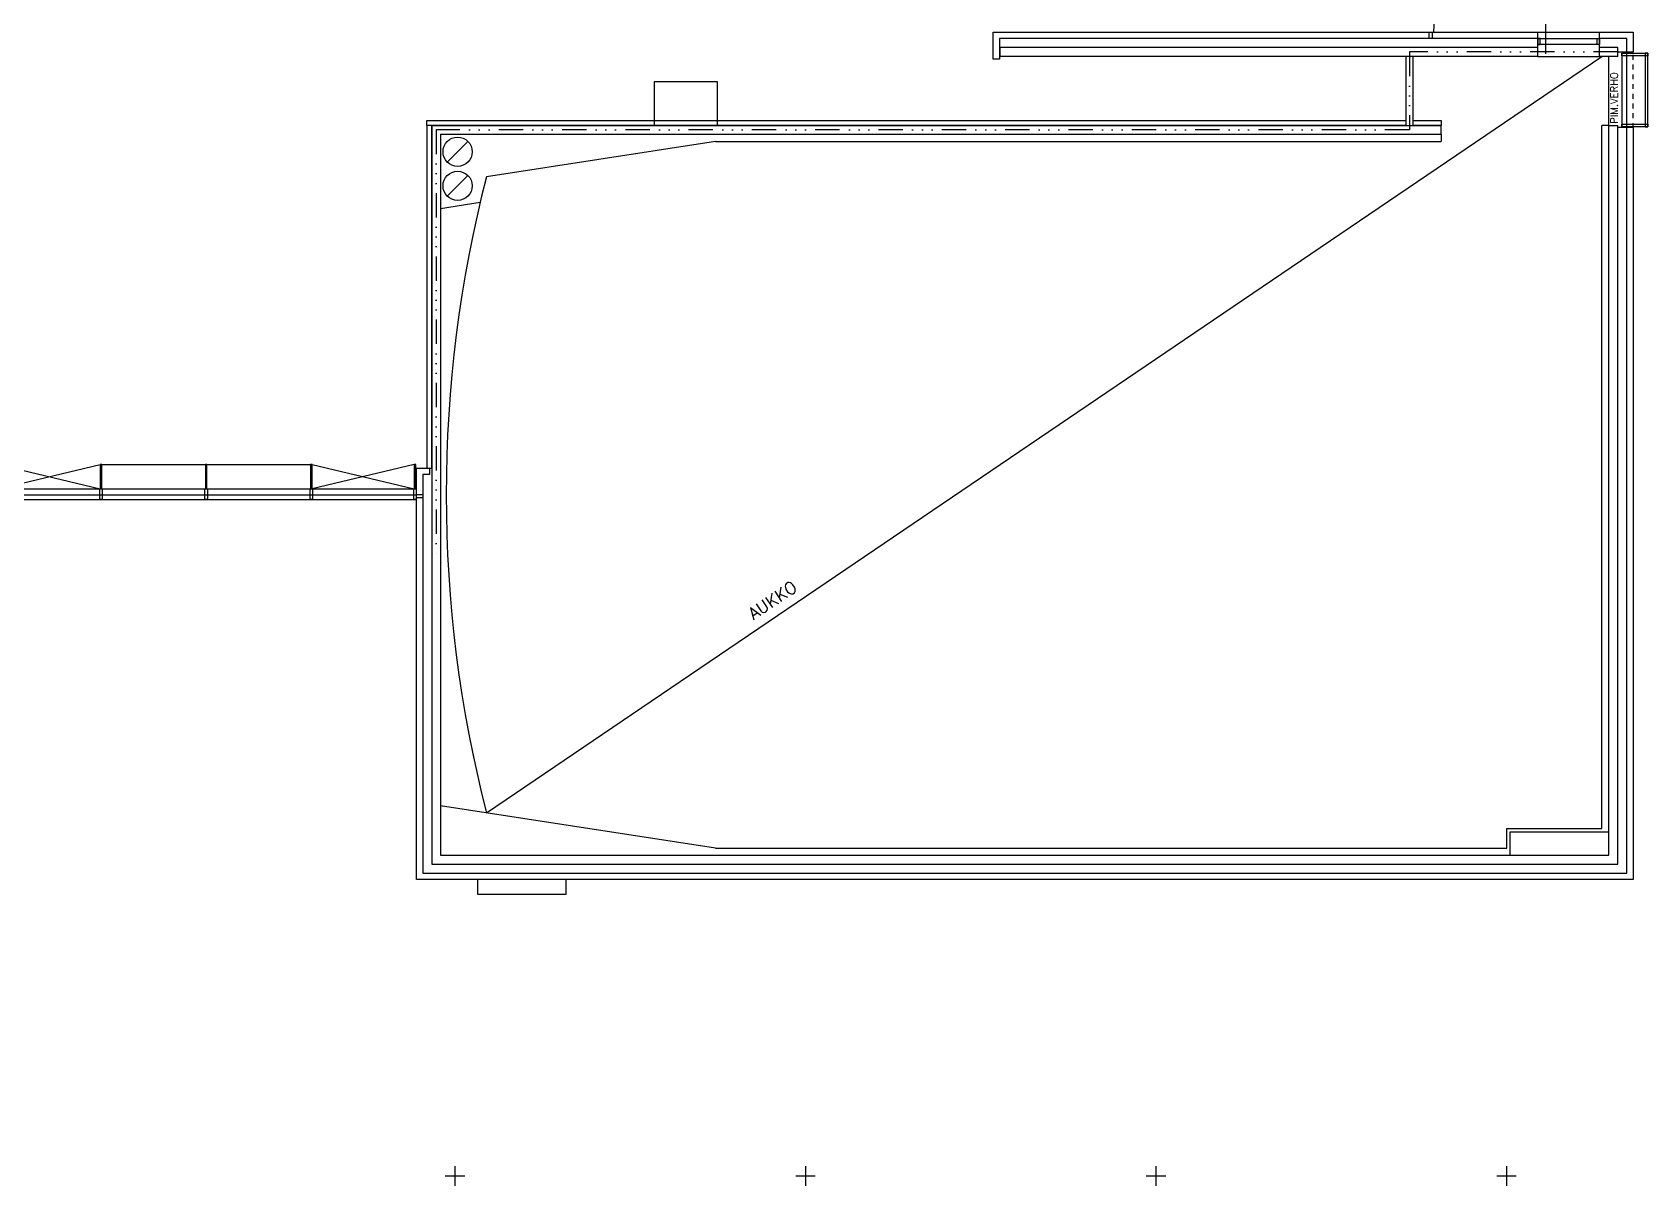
# Model space of a CAD drawing. Extents: x -405 to 153753, y -2585 to 66147.
# Drawn here: x 119754 to 152935, y -200 to 23505 of the extents above; entities that cross this region are included whole.
import ezdxf

# ---------------------------------------------------------------- set-up
doc = ezdxf.new("R2010")
doc.units = 0
doc.header["$LTSCALE"] = 100
doc.header["$MEASUREMENT"] = 0
doc.linetypes.add('KL', pattern=[2, 1, -1])
doc.linetypes.add('PALOALUE', pattern=[13, 5, -2, 0, -2, 0, -2, 0, -2])
for name, color, linetype in [('M00402', 8, 'CONTINUOUS'), ('M06001', 7, 'CONTINUOUS'), ('M06041', 8, 'CONTINUOUS'), ('m06080', 8, 'CONTINUOUS'), ('PALOOS', 1, 'PALOALUE')]:
    doc.layers.add(name, color=color, linetype=linetype)
doc.styles.add('ROMANS', font='romans.shx')

msp = doc.modelspace()

# ---------------------------------------------------------------- linework, layer by layer
at = {"layer": 'M00402'}
for p, q in [((129083, 7463), (151990, 23010)), ((128278, 20838), (128702, 21262)), ((128278, 20138), (128702, 20562))]:
    msp.add_line(p, q, dxfattribs=at)
msp.add_lwpolyline([(132530, 21590), (133830, 21590), (133830, 22490), (132530, 22490)], close=True, dxfattribs=at)
for centre in [(128490, 21050), (128490, 20350)]:
    msp.add_circle(centre, 300, dxfattribs=at)
at = {"layer": 'M06001'}
for p, q in [((148542, 23505), (148704, 26597)), ((150846, 23062), (150846, 24335)), ((148442, 23505), (148442, 23375)), ((148507, 23505), (148507, 23375)), ((150675, 23144), (150675, 23505)), ((150675, 23505), (151945, 23505)), ((151945, 23190), (151945, 23505)), ((139630, 23190), (139630, 23010)), ((150675, 23190), (139630, 23190)), ((150675, 23010), (139630, 23010)), ((150675, 23010), (150675, 23190)), ((150675, 23010), (151945, 23010)), ((152320, 23190), (151945, 23190)), ((151945, 23010), (151945, 23190)), ((152320, 23010), (151945, 23010)), ((152140, 21590), (152140, 23010)), ((152320, 23010), (152320, 23190)), ((152320, 23010), (152320, 23190)), ((152635, 23095), (152320, 23095)), ((127960, 21590), (148690, 21590)), ((127960, 21590), (127960, 6410)), ((148690, 21410), (148690, 21590)), ((151990, 7140), (151990, 21590)), ((152140, 21590), (151990, 21590)), ((152140, 6590), (152140, 21590)), ((152140, 21590), (152320, 21590)), ((152320, 6410), (152320, 21590)), ((128140, 21410), (148690, 21410)), ((128140, 21410), (128140, 6590)), ((133785, 21260), (148690, 21260)), ((148690, 21410), (148690, 21260)), ((152635, 21545), (152320, 21545)), ((119005, 14120), (127645, 14120)), ((119005, 14000), (127645, 14000)), ((127775, 14000), (127645, 14000)), ((119005, 13900), (127645, 13900)), ((127775, 13935), (127645, 13935)), ((150040, 7140), (151990, 7140)), ((150040, 6740), (150040, 7140)), ((150110, 6590), (150110, 7070)), ((150110, 7070), (152140, 7070)), ((133785, 6740), (150040, 6740)), ((127960, 6410), (152320, 6410)), ((128140, 6590), (152140, 6590)), ((128435, 200), (128435, -200)), ((135635, 200), (135635, -200)), ((142835, 200), (142835, -200)), ((150035, 200), (150035, -200)), ((128235, 0), (128635, 0)), ((135435, 0), (135835, 0)), ((142635, 0), (143035, 0)), ((149835, 0), (150235, 0))]:
    msp.add_line(p, q, dxfattribs=at)
at = {"layer": 'M06001', "linetype": 'KL'}
msp.add_line((152635, 21540), (152635, 23095), dxfattribs=at)
at = {"layer": 'M06001', "linetype": 'Continuous'}
for p, q in [((133785, 21260), (129083, 20537)), ((128952, 20005), (128140, 19880)), ((133785, 6740), (128140, 7608))]:
    msp.add_line(p, q, dxfattribs=at)
at = {"layer": 'M06001'}
for points in [[(150675, 23375), (139620, 23375), (139620, 22955), (139490, 22955), (139490, 23505), (150675, 23505)], [(151945, 23505), (152635, 23505), (152635, 23095)], [(152505, 23095), (152505, 23375), (151945, 23375)], [(152635, 21545), (152635, 6095), (127645, 6095), (127645, 14550), (127775, 14550), (127915, 14550), (127915, 14420), (127775, 14420), (127775, 14314), (127775, 6225), (152505, 6225), (152505, 21545)]]:
    msp.add_lwpolyline(points, dxfattribs=at)
for points in [[(150675, 23375), (151945, 23375), (151945, 23255), (150675, 23255)], [(150675, 23255), (150725, 23255), (150725, 23375), (150675, 23375)], [(151945, 23255), (151895, 23255), (151895, 23375), (151945, 23375)], [(147965, 21590), (148115, 21590), (148115, 23010), (147965, 23010)], [(152405, 23024), (152405, 23074), (152935, 23074), (152935, 23024)], [(152505, 21565), (152505, 23074), (152405, 23074), (152405, 21565)], [(152935, 21565), (152935, 23074), (152885, 23074), (152885, 21565)], [(152405, 21565), (152405, 21615), (152935, 21615), (152935, 21565)], [(121190, 13900), (121140, 13900), (121140, 14120), (121190, 14120)], [(123350, 13900), (123300, 13900), (123300, 14120), (123350, 14120)], [(125510, 13900), (125460, 13900), (125460, 14120), (125510, 14120)], [(127640, 13900), (127590, 13900), (127590, 14120), (127640, 14120)], [(128895, 5795), (130723, 5795), (130723, 6095), (128895, 6095)]]:
    msp.add_lwpolyline(points, close=True, dxfattribs=at)
at = {"layer": 'M06001', "linetype": 'Continuous'}
msp.add_arc((154462, 14000), 26207, 165.5558, 194.4442, dxfattribs=at)
at = {"layer": 'M06041'}
for points in [[(119050, 14120), (121150, 14620), (125500, 14620), (127600, 14120)], [(119050, 14620), (121150, 14120)], [(127600, 14620), (125500, 14120)]]:
    msp.add_lwpolyline(points, dxfattribs=at)
for points in [[(121150, 14120), (121180, 14120), (121180, 14620), (121150, 14620)], [(123310, 14120), (123340, 14120), (123340, 14620), (123310, 14620)], [(125470, 14120), (125500, 14120), (125500, 14620), (125470, 14620)], [(127600, 14120), (127630, 14120), (127630, 14620), (127600, 14620)]]:
    msp.add_lwpolyline(points, close=True, dxfattribs=at)
at = {"layer": 'm06080'}
for points in [[(147965, 21590), (127860, 21590), (127860, 21690), (147965, 21690)], [(127960, 21590), (127860, 21590), (127860, 14550), (127960, 14550)], [(148690, 21590), (148115, 21590), (148115, 21690), (148690, 21690)]]:
    msp.add_lwpolyline(points, close=True, dxfattribs=at)
at = {"layer": 'PALOOS'}
msp.add_lwpolyline([(152320, 23100), (148039, 23100), (148039, 21500), (128050, 21500), (128050, 12602)], dxfattribs=at)

# ---------------------------------------------------------------- texts
at = {"layer": 'M00402', "style": 'ROMANS'}
msp.add_text('AUKKO', height=250, rotation=33.7854, dxfattribs=at).set_placement((134564, 11422))
at = {"layer": 'M06001', "insert": (152170, 21626), "char_height": 150, "width": 3192.82, "attachment_point": 1, "rotation": 90, "style": 'ROMANS'}
msp.add_mtext('PIM.VERHO', dxfattribs=at)

doc.saveas('drawing.dxf')
